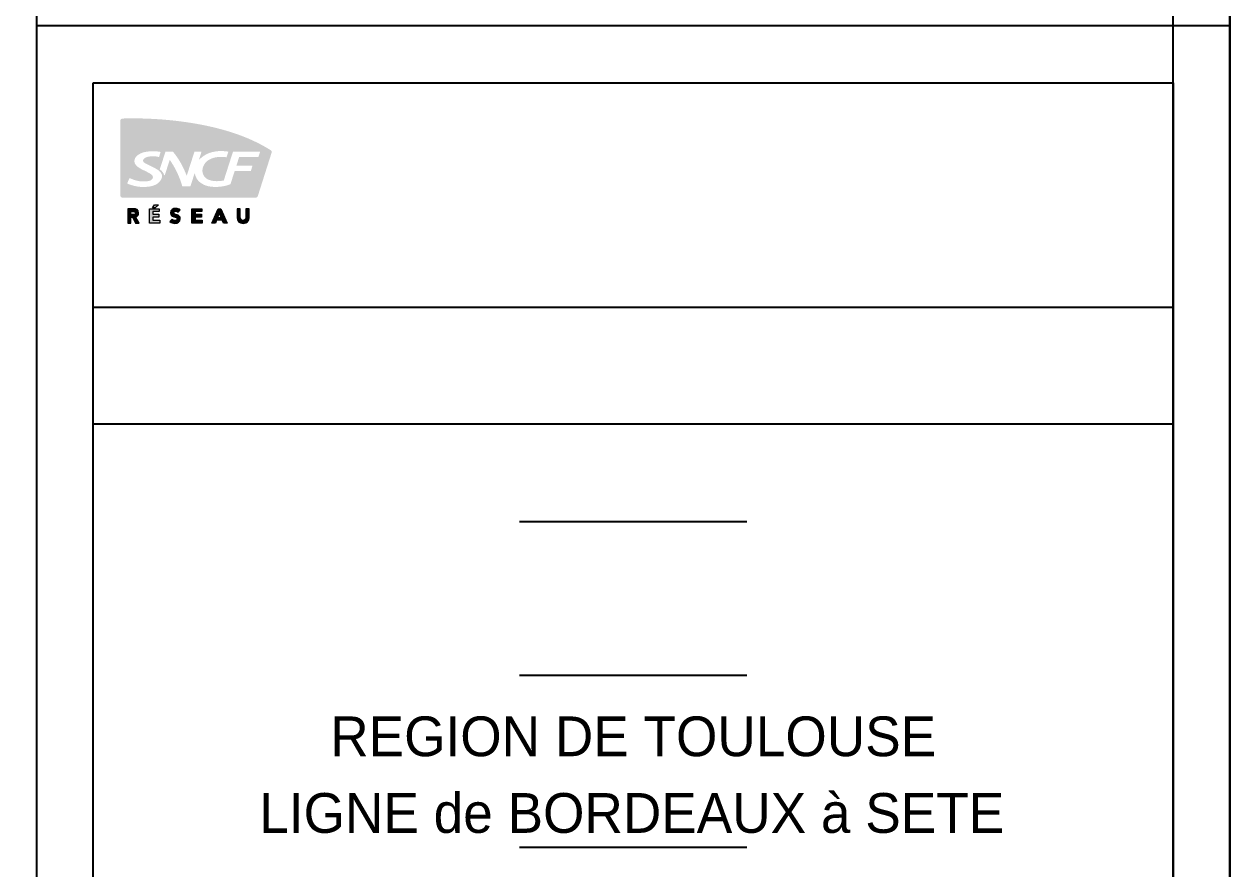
# Model space of a CAD drawing. Header units: metres. Extents: x 0 to 4410, y 0 to 594.
# Drawn here: x 4197.8 to 4410, y 148.7 to 297.3 of the extents above; entities that cross this region are included whole.
import ezdxf

# ---------------------------------------------------------------- set-up
doc = ezdxf.new("R2010")
doc.units = ezdxf.units.M
doc.linetypes.add('CONTINU', pattern=[5000, 5000, 0])
for name, color, linetype in [('0 - Cadre et cartouche', 7, 'Continuous'), ('7', 7, 'CONTINU'), ('Base GIPPSI', 4, 'Continuous'), ('FORMAT', 7, 'Continuous')]:
    doc.layers.add(name, color=color, linetype=linetype)
doc.styles.add('iso', font='es_isocp.shx')

# ---------------------------------------------------------------- blocks, each defined once
blk = doc.blocks.new('sncf2000')
h = blk.add_hatch(color=210)
h.set_gradient(color1=(136, 39, 108), color2=(220, 13, 21), tint=1)
edge = h.paths.add_edge_path()
edge.add_line((26.8567961441404, 6.730009437470743), (26.90591627368298, 6.666166388081189))
edge.add_line((26.90591627368298, 6.666166388081189), (26.91767304212089, 6.622289530938092))
edge.add_line((26.91767304212089, 6.622289530938092), (26.91767304212089, 6.566958538619124))
edge.add_line((26.91767304212089, 6.566958538619124), (26.91141256386794, 6.520458215673131))
edge.add_line((26.91141256386794, 6.520458215673131), (25.73787105992746, 2.832378365302341))
edge.add_arc((25.54142132502307, 2.894888377748312), 0.2061552812808844, 269.9999999999995, 342.3490074649409, ccw=False)
edge.add_line((25.54142132502307, 2.688733096467427), (14.19408905223861, 2.688733096467426))
edge.add_arc((14.19408905223861, 2.894888377748308), 0.2061552812808823, 180, 270, ccw=False)
edge.add_line((13.98793377095773, 2.894888377748308), (13.99789031003623, 9.293177745320857))
edge.add_arc((14.19221621001577, 9.250691233230473), 0.1989162112862148, 93.72011557712028, 167.6671815893968, ccw=False)
edge.add_line((14.1793099979997, 9.449188308281615), (14.36898011403495, 9.457067083352676))
edge.add_line((14.36898011403495, 9.457067083352676), (15.45073749840025, 9.465578914209033))
edge.add_arc((14.77697961732429, -29.01753041068539), 38.48900691098807, 85.95279966130391, 88.99697451486668, ccw=False)
edge.add_arc((14.94822317215774, -23.55445679676168), 33.02816899963403, 82.10845029533039, 85.58024517533028, ccw=False)
edge.add_arc((15.43756510064792, -19.91306578171378), 29.35408103274833, 78.67062732735758, 82.07868473844462, ccw=False)
edge.add_arc((16.02723400951091, -15.90746971251889), 25.31155846674678, 73.8896463277589, 78.19816802559859, ccw=False)
edge.add_arc((17.94537727635361, -8.94134288875924), 18.08696090499716, 68.24788312196051, 73.60390198866003, ccw=False)
edge.add_arc((18.81985967845025, -6.479764369842373), 15.47690422457026, 63.02780700818522, 67.87758594801278, ccw=False)
edge.add_arc((20.64703634035113, -2.914719301090015), 11.47091579871358, 57.224535006000224, 63.085117902855586, ccw=False)
edge = h.paths.add_edge_path(flags=16)
edge.add_line((23.40362503130346, 3.846357888501656), (23.7628513001506, 4.977170121535851))
edge.add_line((23.76285130015061, 4.97717012153585), (25.14451220725824, 4.97717012153585))
edge.add_line((25.14451220725824, 4.97717012153585), (25.28168968018809, 5.419796844758523))
edge.add_line((25.28168968018809, 5.419796844758523), (23.90684240989597, 5.419796844758523))
edge.add_line((23.90684240989597, 5.419796844758523), (24.14405336413006, 6.163829386352971))
edge.add_line((24.14405336413006, 6.163829386352971), (25.78881534280284, 6.163829386352971))
edge.add_line((25.78881534280284, 6.163829386352971), (25.93247276905304, 6.619987100352691))
edge.add_line((25.93247276905304, 6.619987100352692), (23.61754386791387, 6.619987100352692))
edge.add_line((23.61754386791387, 6.619987100352692), (22.83057109241336, 4.160710210240682))
edge.add_arc((22.25582659055832, 6.858318080006313), 2.758155082919392, 264.6643601446806, 282.0274360766913, ccw=False)
edge.add_arc((22.15403793843922, 5.742517191218363), 1.637725359035336, 243.9850914457512, 264.5800234374741, ccw=False)
edge.add_arc((21.84415318091453, 5.0087734667795), 0.8435215350148658, 198.8722809023281, 241.0401883274685, ccw=False)
edge.add_arc((21.94796128074085, 5.003977211180343), 0.9409700272588504, 159.1980016772842, 196.5507485681427, ccw=False)
edge.add_arc((22.14633881061763, 4.932886831458864), 1.151669916142777, 127.801144481867, 159.3967778115847, ccw=False)
edge.add_arc((22.43287779960028, 4.476890694485142), 1.688432929918743, 98.89820350510769, 125.99948849879101, ccw=False)
edge.add_arc((22.61187323853951, 2.654878751243278), 3.517770342413233, 82.5816833490992, 97.18797824631059, ccw=False)
edge.add_line((23.06606176024515, 6.143205136304308), (23.22682837804364, 6.622954568436509))
edge.add_arc((22.58879861536589, 2.529426751739676), 4.142952083253361, 81.14098391703813, 91.3164313149497)
edge.add_arc((22.55188729127061, 3.90346420109945), 2.768434431801791, 91.20603018154368, 102.7365090423539)
edge.add_arc((22.35985207248726, 4.427963877314922), 2.215662493657002, 100.8827164804075, 136.1695505809494)
edge.add_arc((20.74584685396879, 5.978609527285539), 0.02254913127716765, 196.0726097179821, 313.9273902820414, ccw=False)
edge.add_line((20.72417913182078, 5.972366680317067), (20.92951514588185, 6.620561177577692))
edge.add_line((20.92951514588185, 6.620561177577692), (20.32558434770916, 6.620561177577692))
edge.add_line((20.32558434770916, 6.620561177577692), (19.66323359734125, 4.558146844458411))
edge.add_arc((12.93281634913822, 2.101296199947302), 7.164819008484682, 20.05394775929642, 39.07218006774406)
edge.add_line((18.4952417839018, 6.617273913249109), (17.85006241984963, 6.617273913249109))
edge.add_line((17.85006241984963, 6.617273913249109), (17.3630232960075, 5.112880638326539))
edge.add_arc((16.82454971482266, 4.301748149375449), 0.9735962778616284, 17.863608195200186, 56.42164379773112, ccw=False)
edge.add_line((17.75120836270579, 4.600400895168004), (17.78947575213219, 4.600400895168004))
edge.add_line((17.78947575213219, 4.600400895168004), (18.20944200737052, 5.910928955053932))
edge.add_arc((18.21636757787721, 5.909697766054595), 0.007034156182169467, 40.080409244251825, 169.9195907557558, ccw=False)
edge.add_arc((12.06699209723458, 1.621914833535347), 7.503664647444082, 15.796219985916707, 34.891818633664, ccw=False)
edge.add_line((19.28728801352877, 3.664538152321168), (19.98243417954328, 3.664538152321168))
edge.add_line((19.98243417954328, 3.664538152321168), (20.32844416671194, 4.736877162133619))
edge.add_arc((20.3490192038674, 4.724166953790524), 0.02418432447006342, 31.705656807803507, 148.2943431921964, ccw=False)
edge.add_arc((21.4794271090439, 4.8944596205729), 1.120964417877568, 188.0812693354319, 233.7430679060177)
edge.add_arc((21.86378220165336, 5.340249876525938), 1.708375294603927, 232.1903954324409, 257.9702745224853)
edge.add_arc((22.13201138640942, 6.765608493130703), 3.158527544758358, 258.6003492167418, 277.9415961309532)
edge.add_arc((22.32040872725624, 6.401999843360854), 2.77572753756385, 275.1259026669479, 292.9698011717657)
edge = h.paths.add_edge_path(flags=16)
edge.add_arc((15.03678911867323, 4.75076881516158), 0.96086567564513, 241.0765259415812, 251.1596725330979)
edge.add_arc((16.10483307718372, 7.494009414680656), 3.904034700938277, 249.3257260920843, 260.152961222099)
edge.add_arc((15.95094324939202, 6.71910443348612), 3.1142863235717, 260.5043535580593, 274.7749331774467)
edge.add_arc((16.13915659783186, 5.705024319606118), 2.090604535430713, 271.946927044893, 279.477117309704)
edge.add_arc((16.19290284282191, 5.539638414891256), 1.918799601104368, 278.7072592453057, 289.6494852079676)
edge.add_arc((16.53619669613748, 4.769036623869697), 1.079543500489939, 286.2413681240014, 334.1227943380264)
edge.add_arc((17.05776525788874, 4.517940196035549), 0.5006852870481708, 333.9264189662425, 389.5821634609019)
edge.add_arc((16.68115081282598, 4.262616857604272), 0.954936577783703, 31.74973915544059, 59.9794828111578)
edge.add_arc((14.11121432309545, 0.2051909408056622), 5.757119072512068, 58.03645940477058, 65.84205081304474)
edge.add_arc((17.53365410247252, 7.949097793937977), 2.709626760518412, 241.5243156406955, 246.8256917131559, ccw=False)
edge.add_arc((16.68402979550211, 6.542139172844768), 1.070496420843462, 229.762535811765, 245.5964543558139, ccw=False)
edge.add_arc((16.12941762917517, 5.86211696397198), 0.1937821483470656, 136.5980149237419, 225.059431939101, ccw=False)
edge.add_arc((16.46929744071306, 5.524379355197588), 0.6728902268155803, 98.23474387513471, 135.5891351859021, ccw=False)
edge.add_arc((16.78069173804351, 4.153619343956503), 2.077131528322232, 75.50004445767019, 101.32154360882612, ccw=False)
edge.add_line((17.30076237814886, 6.164589735397079), (17.43601542782155, 6.59744690931573))
edge.add_arc((16.78101497818469, 3.242912166287722), 3.41788369187813, 78.95153928703282, 101.455556752374)
edge.add_arc((16.33381487704182, 5.21037442930028), 1.401604129508652, 99.51188458670713, 132.661370557524)
edge.add_arc((15.82882268148635, 5.793472296308177), 0.6310439430913997, 134.8216743465274, 173.4374686650711)
edge.add_arc((15.63505573630279, 5.803813087660789), 0.4375258928790739, 171.8825777020393, 207.3346717871942)
edge.add_arc((15.99367764201219, 5.99808802393431), 0.8453494558491411, 207.8706321149522, 235.2223567835747)
edge.add_arc((17.21429974272353, 7.74520343336553), 2.976621423248918, 235.1060562429348, 244.8939437570651)
edge.add_arc((13.70451829158537, 0.02067870243490066), 5.508198892848232, 59.72386920387419, 65.92677522075752, ccw=False)
edge.add_arc((16.07620959773585, 4.005276168042394), 0.8722331726766155, 45.864811931819986, 62.30630088589669, ccw=False)
edge.add_arc((16.46042506424199, 4.391477766874706), 0.3275778601177965, 12.942573974877178, 47.05742602512208, ccw=False)
edge.add_arc((16.51946026346616, 4.450609211174064), 0.2606097615348391, -46.4347133005669, 3.131734200321091, ccw=False)
edge.add_arc((16.32661727253663, 4.633949484272076), 0.526529834185191, 287.0978431117104, 315.02114622447357, ccw=False)
edge.add_arc((15.97860878775343, 6.302719832116361), 2.229468886989704, 261.76887126254945, 283.0340044810272, ccw=False)
edge.add_arc((16.09239606605702, 7.00521911674557), 2.94104663326332, 246.9776164021853, 261.5343018735739, ccw=False)
edge.add_arc((13.28034470261806, 0.7536437929622157), 3.914989024873387, 64.8822334191559, 67.35396505552319)
edge.add_line((14.78776018406928, 4.366791676893936), (14.57207506306913, 3.909755323499909))
at = {"true_color": 0x6e1e78}
h = blk.add_hatch(color=207, dxfattribs=at)
h.paths.add_polyline_path([(16.49263660377089, 1.748085764805979), (16.49263660377089, 0.5250963193314466), (17.35465122078057, 0.5250963193314466), (17.35465122078057, 0.7738021006207461), (16.76208916891186, 0.7738021006207461), (16.76208916891186, 1.022570080816023), (17.29242532621649, 1.022570080816023), (17.29242532621649, 1.27126895111569), (16.76208916891186, 1.27126895111569), (16.76208916891186, 1.499386894506314), (17.32353794656824, 1.499386894506314), (17.32353794656824, 1.748085764805979)])
h.paths.add_polyline_path([(17.25614888907282, 2.084927395951631), (16.90378518427726, 2.084927395951631), (16.72928961328947, 1.836159415756351), (16.95730388607652, 1.836159415756351)])
h = blk.add_hatch(color=207, dxfattribs=at)
edge = h.paths.add_edge_path()
edge.add_spline(control_points=[(15.03586946418937, 0.9997647512857304), (15.03842094163952, 0.9948873789510797), (15.04158177190245, 0.9888451754120797), (15.04526832251569, 0.9817980114364384)], knot_values=[5.843763125, 5.843763125, 5.843763125, 5.843763125, 5.89844953125, 5.89844953125, 5.89844953125, 5.89844953125], degree=3, periodic=0)
edge.add_spline(control_points=[(15.04526832251569, 0.9817980114364384), (15.05264142374218, 0.9677036834851557), (15.06211740636992, 0.9495895137873067), (15.07302721069912, 0.9287344684845533)], knot_values=[5.7343903125, 5.7343903125, 5.7343903125, 5.7343903125, 5.843763125000001, 5.843763125000001, 5.843763125000001, 5.843763125000001], degree=3, periodic=0)
edge.add_spline(control_points=[(15.07302721069912, 0.9287344684845533), (15.0839370150314, 0.9078794231759297), (15.09628064106595, 0.8842835022608591), (15.10938902910243, 0.8592256718820828)], knot_values=[5.625017499969214, 5.625017499969214, 5.625017499969214, 5.625017499969214, 5.7343903125, 5.7343903125, 5.7343903125, 5.7343903125], degree=3, periodic=0)
edge.add_spline(control_points=[(15.10938902910243, 0.8592256718820828), (15.13560580516432, 0.8091100111456894), (15.16488162923134, 0.7531467125594116), (15.19186402370749, 0.7015675052522239)], knot_values=[5.406271875000001, 5.406271875000001, 5.406271875000001, 5.406271875000001, 5.625017499969216, 5.625017499969216, 5.625017499969216, 5.625017499969216], degree=3, periodic=0)
edge.add_spline(control_points=[(15.19186402370749, 0.7015675052522239), (15.21884641818744, 0.6499882979377776), (15.24353538307588, 0.6027931819036554), (15.26057844077454, 0.5702138862831515)], knot_values=[5.187526249999999, 5.187526249999999, 5.187526249999999, 5.187526249999999, 5.406271874999999, 5.406271874999999, 5.406271874999999, 5.406271874999999], degree=3, periodic=0)
edge.add_spline(control_points=[(15.26057844077454, 0.5702138862831515), (15.26483920519921, 0.5620690623780255), (15.26862210042451, 0.5548377272487506), (15.27184349398798, 0.5486797516630346)], knot_values=[5.132839843749999, 5.132839843749999, 5.132839843749999, 5.132839843749999, 5.187526249999999, 5.187526249999999, 5.187526249999999, 5.187526249999999], degree=3, periodic=0)
edge.add_spline(control_points=[(15.27184349398798, 0.5486797516630346), (15.27506488756976, 0.5425217760423294), (15.27772477948331, 0.5374371599773806), (15.27973953726476, 0.533585774238621)], knot_values=[5.078153437189275, 5.078153437189275, 5.078153437189275, 5.078153437189275, 5.13283984375, 5.13283984375, 5.13283984375, 5.13283984375], degree=3, periodic=0)
edge.add_spline(control_points=[(15.28418079043968, 0.5250963193314471), (15.28418065478533, 0.5250963193314471), (15.28418058692705, 0.5250963193314471), (15.28418058692705, 0.5250963193314471), (15.28418058692705, 0.5250963193314471), (15.28418018699379, 0.5250970838388577), (15.28417938812764, 0.5250986109413962)], knot_values=[4.999541655953532, 4.999541655953532, 4.999541655953532, 4.999541655953532, 5, 5, 5, 5.001250663265517, 5.001250663265517, 5.001250663265517, 5.001250663265517], degree=3, periodic=0)
edge.add_spline(control_points=[(15.2851054022418, 0.5250963193314471), (15.2872424226897, 0.5250963193314471), (15.29300219043868, 0.5250963193314472), (15.30153946992011, 0.5250963193314473)], knot_values=[4.859407812500001, 4.859407812500001, 4.859407812500001, 4.859407812500001, 4.968780623863063, 4.968780623863063, 4.968780623863063, 4.968780623863063], degree=3, periodic=0)
edge.add_spline(control_points=[(15.30153946992011, 0.5250963193314473), (15.31007674949028, 0.5250963193314473), (15.32139154085065, 0.5250963193314473), (15.33463860840621, 0.5250963193314473)], knot_values=[4.750035, 4.750035, 4.750035, 4.750035, 4.859407812500001, 4.859407812500001, 4.859407812500001, 4.859407812500001], degree=3, periodic=0)
edge.add_spline(control_points=[(15.33463860840621, 0.5250963193314473), (15.36113274351733, 0.5250963193314473), (15.39535598340924, 0.5250963193314473), (15.43054644332193, 0.5250963193314473)], knot_values=[4.531289375, 4.531289375, 4.531289375, 4.531289375, 4.750035, 4.750035, 4.750035, 4.750035], degree=3, periodic=0)
edge.add_spline(control_points=[(15.43054644332193, 0.5250963193314473), (15.46573690323463, 0.5250963193314473), (15.50189458316813, 0.5250963193314473), (15.53225759836244, 0.5250963193314474)], knot_values=[4.31254375, 4.31254375, 4.31254375, 4.31254375, 4.531289374999999, 4.531289374999999, 4.531289374999999, 4.531289374999999], degree=3, periodic=0)
edge.add_spline(control_points=[(15.53225759836244, 0.5250963193314474), (15.5474391059596, 0.5250963193314474), (15.56117194737196, 0.5250963193314474), (15.57261088700452, 0.5250963193314474)], knot_values=[4.2031709375, 4.2031709375, 4.2031709375, 4.2031709375, 4.312543750000001, 4.312543750000001, 4.312543750000001, 4.312543750000001], degree=3, periodic=0)
edge.add_spline(control_points=[(15.57261088700452, 0.5250963193314474), (15.58404982663709, 0.5250963193314474), (15.59319486448986, 0.5250963193314474), (15.59920076496784, 0.5250963193314474)], knot_values=[4.093798125, 4.093798125, 4.093798125, 4.093798125, 4.2031709375, 4.2031709375, 4.2031709375, 4.2031709375], degree=3, periodic=0)
edge.add_spline(control_points=[(15.60719328461645, 0.5250963777761389), (15.60719330807299, 0.5250963388155339), (15.60719331980353, 0.5250963193314471), (15.60719331980353, 0.5250963193314471), (15.60719331980353, 0.5250963193314471), (15.60719257859822, 0.5250963193314471), (15.60719109843318, 0.5250963193314471)], knot_values=[3.999805776364604, 3.999805776364604, 3.999805776364604, 3.999805776364604, 4, 4, 4, 4.001514814453126, 4.001514814453126, 4.001514814453126, 4.001514814453126], degree=3, periodic=0)
edge.add_spline(control_points=[(15.60280366188546, 0.5323874090307787), (15.60058189021291, 0.5360777049167569), (15.59756082266362, 0.5410956071999743), (15.59384217360039, 0.5472721713847764)], knot_values=[3.875052500000001, 3.875052500000001, 3.875052500000001, 3.875052500000001, 3.92973890625, 3.92973890625, 3.92973890625, 3.92973890625], degree=3, periodic=0)
edge.add_spline(control_points=[(15.59384217360039, 0.5472721713847764), (15.56409298109456, 0.5966846848631933), (15.48969857169716, 0.7202515600430319), (15.42273669917443, 0.8314732151491884)], knot_values=[3.43756125, 3.43756125, 3.43756125, 3.43756125, 3.875052500000001, 3.875052500000001, 3.875052500000001, 3.875052500000001], degree=3, periodic=0)
edge.add_spline(control_points=[(15.42273669917443, 0.8314732151491884), (15.35576411253781, 0.9427126660760781), (15.29622644142552, 1.041602946063801), (15.29622644142552, 1.041602946063801), (15.46900117605638, 1.072578001270843), (15.56055796343197, 1.20560072831832), (15.56055796343197, 1.376689185861225)], knot_values=[2, 2, 2, 2, 2.43756125, 2.43756125, 2.43756125, 3.43756125, 3.43756125, 3.43756125, 3.43756125], degree=3, periodic=0)
edge.add_spline(control_points=[(15.56055796343197, 1.376689185861225), (15.56055796343197, 1.661767505203832), (15.34981425311869, 1.748085764805979), (15.0993254428508, 1.748085764805979)], knot_values=[1, 1, 1, 1, 2, 2, 2, 2], degree=3, periodic=0)
edge.add_spline(control_points=[(15.0993254428508, 1.748085764805979), (15.0993254428508, 1.748085764805979), (14.62598486886671, 1.748085764805979), (14.62598486886671, 1.748085764805979), (14.62598486886671, 1.748085764805979), (14.62598486886671, 1.513932392079406), (14.62598486886671, 1.250538531550171)], knot_values=[9.562438750000002, 9.562438750000002, 9.562438750000002, 9.562438750000002, 10.56243875, 10.56243875, 10.56243875, 11, 11, 11, 11], degree=3, periodic=0)
edge.add_spline(control_points=[(14.62598486886671, 1.250538531550171), (14.62598486886671, 0.9871868081394213), (14.62598486886671, 0.6946039518239678), (14.62598486886671, 0.5776045188432425)], knot_values=[9.124947500000001, 9.124947500000001, 9.124947500000001, 9.124947500000001, 9.562438750000002, 9.562438750000002, 9.562438750000002, 9.562438750000002], degree=3, periodic=0)
edge.add_spline(control_points=[(14.62598486886671, 0.5776045188432425), (14.62598486886671, 0.562979589720652), (14.62598486886671, 0.5510981515876666), (14.62598486886671, 0.5423602328744414)], knot_values=[9.070261093750002, 9.070261093750002, 9.070261093750002, 9.070261093750002, 9.124947500000001, 9.124947500000001, 9.124947500000001, 9.124947500000001], degree=3, periodic=0)
edge.add_spline(control_points=[(14.62598486886671, 0.5251003508525677), (14.62598486886671, 0.5250976641119215), (14.62598486886671, 0.5250963193314471), (14.62598486886671, 0.5250963193314471), (14.62598486886671, 0.5250963193314471), (14.62598548726572, 0.5250963193314471), (14.6259867221902, 0.5250963193314471)], knot_values=[8.998485164805386, 8.998485164805386, 8.998485164805386, 8.998485164805386, 8.99953377564523, 8.99953377564523, 8.99953377564523, 9.001048610839844, 9.001048610839844, 9.001048610839844, 9.001048610839844], degree=3, periodic=0)
edge.add_spline(control_points=[(14.63265299799112, 0.5250963193314471), (14.63766367608216, 0.5250963193314471), (14.64529331309952, 0.5250963193314471), (14.65483673528585, 0.5250963193314471)], knot_values=[8.796829062499999, 8.796829062499999, 8.796829062499999, 8.796829062499999, 8.90620187439548, 8.90620187439548, 8.90620187439548, 8.90620187439548], degree=3, periodic=0)
edge.add_spline(control_points=[(14.65483673528585, 0.5250963193314471), (14.66438015753508, 0.5250963193314471), (14.67583736497851, 0.5250963193314471), (14.68850318384484, 0.5250963193314471)], knot_values=[8.687456249883633, 8.687456249883633, 8.687456249883633, 8.687456249883633, 8.7968290625, 8.7968290625, 8.7968290625, 8.7968290625], degree=3, periodic=0)
edge.add_spline(control_points=[(14.68850318384484, 0.5250963193314471), (14.71383482153709, 0.5250963193314471), (14.74400090490551, 0.5250963193314471), (14.77336004380676, 0.5250963193314471)], knot_values=[8.468710624999998, 8.468710624999998, 8.468710624999998, 8.468710624999998, 8.687456249883631, 8.687456249883631, 8.687456249883631, 8.687456249883631], degree=3, periodic=0)
edge.add_spline(control_points=[(14.77336004380676, 0.5250963193314471), (14.80271918275691, 0.5250963193314471), (14.83127137723721, 0.5250963193314471), (14.85337523707612, 0.5250963193314471)], knot_values=[8.249964999752102, 8.249964999752102, 8.249964999752102, 8.249964999752102, 8.468710624999998, 8.468710624999998, 8.468710624999998, 8.468710624999998], degree=3, periodic=0)
edge.add_spline(control_points=[(14.85337523707612, 0.5250963193314471), (14.864427166958, 0.5250963193314471), (14.87386701319049, 0.5250963193314471), (14.88098960200936, 0.5250963193314471)], knot_values=[8.1405921875, 8.1405921875, 8.1405921875, 8.1405921875, 8.249964999752104, 8.249964999752104, 8.249964999752104, 8.249964999752104], degree=3, periodic=0)
edge.add_spline(control_points=[(14.88098960200936, 0.5250963193314471), (14.88811219084436, 0.5250963193314471), (14.89291752225523, 0.5250963193314471), (14.89470042247292, 0.5250963193314471)], knot_values=[8.031219374999997, 8.031219374999997, 8.031219374999997, 8.031219374999997, 8.140592187499998, 8.140592187499998, 8.140592187499998, 8.140592187499998], degree=3, periodic=0)
edge.add_spline(control_points=[(14.89546819721924, 0.5250963193314471), (14.89547072321401, 0.5250963193314471), (14.89547198895454, 0.5250963193314471), (14.89547198895454, 0.5250963193314471), (14.89547198895454, 0.5250963193314471), (14.89547198895454, 0.525096650741789), (14.89547198895454, 0.5250973130166793)], knot_values=[7.999176558837892, 7.999176558837892, 7.999176558837892, 7.999176558837892, 8.00134378051758, 8.00134378051758, 8.00134378051758, 8.00216722167969, 8.00216722167969, 8.00216722167969, 8.00216722167969], degree=3, periodic=0)
edge.add_spline(control_points=[(14.89547198895454, 0.5335857743042711), (14.89547198895454, 0.5374371600351616), (14.89547198895454, 0.5425217760773187), (14.89547198895454, 0.5486797516630345)], knot_values=[7.86716015625, 7.86716015625, 7.86716015625, 7.86716015625, 7.921846562499999, 7.921846562499999, 7.921846562499999, 7.921846562499999], degree=3, periodic=0)
edge.add_spline(control_points=[(14.89547198895454, 0.5486797516630345), (14.89547198895454, 0.5548377272641964), (14.89547198895454, 0.5620690624143018), (14.89547198895455, 0.5702138863444398)], knot_values=[7.81247374986283, 7.81247374986283, 7.81247374986283, 7.81247374986283, 7.867160156249999, 7.867160156249999, 7.867160156249999, 7.867160156249999], degree=3, periodic=0)
edge.add_spline(control_points=[(14.89547198895455, 0.5702138863444398), (14.89547198895455, 0.6027931819628445), (14.89547198895455, 0.6499882979701213), (14.89547198895455, 0.7015675052522239)], knot_values=[7.593728124999999, 7.593728124999999, 7.593728124999999, 7.593728124999999, 7.81247374986283, 7.81247374986283, 7.81247374986283, 7.81247374986283], degree=3, periodic=0)
edge.add_spline(control_points=[(14.89547198895455, 0.7015675052522239), (14.89547198895455, 0.7531467125666703), (14.89547198895455, 0.809110011161441), (14.89547198895455, 0.8592256719032415)], knot_values=[7.3749825, 7.3749825, 7.3749825, 7.3749825, 7.593728125, 7.593728125, 7.593728125, 7.593728125], degree=3, periodic=0)
edge.add_spline(control_points=[(14.89547198895455, 0.8592256719032415), (14.89547198895455, 0.8842835022741417), (14.89547198895455, 0.9078794231817993), (14.89547198895455, 0.9287344684845527)], knot_values=[7.2656096875, 7.2656096875, 7.2656096875, 7.2656096875, 7.3749825, 7.3749825, 7.3749825, 7.3749825], degree=3, periodic=0)
edge.add_spline(control_points=[(14.89547198895455, 0.9287344684845527), (14.89547198895455, 0.949589513826034), (14.89547198895455, 0.9677036835524313), (14.89547198895455, 0.9817980115149578)], knot_values=[7.156236874796893, 7.156236874796893, 7.156236874796893, 7.156236874796893, 7.265609687499999, 7.265609687499999, 7.265609687499999, 7.265609687499999], degree=3, periodic=0)
edge.add_spline(control_points=[(14.89547198895455, 0.9817980115149578), (14.89547198895455, 0.9888451754569612), (14.89547198895455, 0.9948873789691942), (14.89547198895455, 0.9997647512857304)], knot_values=[7.101550468749999, 7.101550468749999, 7.101550468749999, 7.101550468749999, 7.156236874796893, 7.156236874796893, 7.156236874796893, 7.156236874796893], degree=3, periodic=0)
edge.add_spline(control_points=[(14.89547198895455, 1.012282503677104), (14.89547198895455, 1.012711377770807), (14.89547198895455, 1.013054959998024), (14.89547198895455, 1.013310752377461)], knot_values=[7.019520858374207, 7.019520858374207, 7.019520858374207, 7.019520858374207, 7.0331924609375, 7.0331924609375, 7.0331924609375, 7.0331924609375], degree=3, periodic=0)
edge.add_spline(control_points=[(14.89547198895455, 1.013310752377461), (14.89547198895455, 1.013438648539092), (14.89547198895455, 1.013544597248419), (14.89547198895455, 1.013628286257984)], knot_values=[7.012685058593751, 7.012685058593751, 7.012685058593751, 7.012685058593751, 7.019520858374207, 7.019520858374207, 7.019520858374207, 7.019520858374207], degree=3, periodic=0)
edge.add_spline(control_points=[(14.89547198895455, 1.013628286257984), (14.89547198895455, 1.013711975279801), (14.89547198895455, 1.013773404595339), (14.89547198895455, 1.013812261957004)], knot_values=[7.0058492578125, 7.0058492578125, 7.0058492578125, 7.0058492578125, 7.01268505859375, 7.01268505859375, 7.01268505859375, 7.01268505859375], degree=3, periodic=0)
edge.add_spline(control_points=[(14.89547198895455, 1.013812261957004), (14.89547198895455, 1.013821976297421), (14.89547198895455, 1.01383027989072), (14.89547198895455, 1.013837167858034)], knot_values=[7.004140307617188, 7.004140307617188, 7.004140307617188, 7.004140307617188, 7.005849257812501, 7.005849257812501, 7.005849257812501, 7.005849257812501], degree=3, periodic=0)
edge.add_spline(control_points=[(14.89547198895455, 1.013837167858034), (14.89547198895455, 1.013844055861501), (14.89547198895455, 1.013849528224121), (14.89547198895455, 1.01385358006695)], knot_values=[7.002431348452, 7.002431348452, 7.002431348452, 7.002431348452, 7.004140307617187, 7.004140307617187, 7.004140307617187, 7.004140307617187], degree=3, periodic=0)
edge.add_spline(control_points=[(14.89547198895455, 1.01385358006695), (14.89547198895455, 1.013855605956464), (14.89547198895455, 1.013857276727214), (14.89547198895454, 1.01385859176936)], knot_values=[7.001576882324218, 7.001576882324218, 7.001576882324218, 7.001576882324218, 7.002431348451999, 7.002431348451999, 7.002431348451999, 7.002431348451999], degree=3, periodic=0)
edge.add_spline(control_points=[(14.89547198895454, 1.01385859176936), (14.89547198895454, 1.013861018625907), (14.89547198895454, 1.013862233970636), (14.89547198895454, 1.013862233970636), (14.89547198895454, 1.013862233970636), (14.8954721184408, 1.013862233970636), (14.89547237715781, 1.013862233970636)], knot_values=[6.999013382251189, 6.999013382251189, 6.999013382251189, 6.999013382251189, 7.000590264575408, 7.000590264575408, 7.000590264575408, 7.00157688232422, 7.00157688232422, 7.00157688232422, 7.00157688232422], degree=3, periodic=0)
edge.add_spline(control_points=[(14.89696630577667, 1.013862233970636), (14.90037668952206, 1.013862233970636), (14.90935641605045, 1.013862233970636), (14.92112081397759, 1.013862233970636)], knot_values=[6.718745625, 6.718745625, 6.718745625, 6.718745625, 6.937491248862008, 6.937491248862008, 6.937491248862008, 6.937491248862008], degree=3, periodic=0)
edge.add_spline(control_points=[(14.92112081397759, 1.013862233970636), (14.93288521196593, 1.013862233970636), (14.94743428138198, 1.013862233970636), (14.96198335079804, 1.013862233970636)], knot_values=[6.5, 6.5, 6.5, 6.5, 6.718745625, 6.718745625, 6.718745625, 6.718745625], degree=3, periodic=0)
edge.add_spline(control_points=[(14.96198335079804, 1.013862233970636), (14.9765324202141, 1.013862233970636), (14.99108148963015, 1.013862233970636), (15.00284588761849, 1.013862233970636)], knot_values=[6.281254375, 6.281254375, 6.281254375, 6.281254375, 6.5, 6.5, 6.5, 6.5], degree=3, periodic=0)
edge.add_spline(control_points=[(15.00284588761849, 1.013862233970636), (15.01461028560683, 1.013862233970636), (15.02359001216745, 1.013862233970636), (15.02700039587264, 1.013862233970636)], knot_values=[6.062508749999999, 6.062508749999999, 6.062508749999999, 6.062508749999999, 6.281254374999999, 6.281254374999999, 6.281254374999999, 6.281254374999999], degree=3, periodic=0)
edge.add_spline(control_points=[(15.02700039587264, 1.013862233970636), (15.02742669383578, 1.013862233970636), (15.02776597081682, 1.013862233970636), (15.02801278800435, 1.013862233970636)], knot_values=[6.035165546874999, 6.035165546874999, 6.035165546874999, 6.035165546874999, 6.062508749999999, 6.062508749999999, 6.062508749999999, 6.062508749999999], degree=3, periodic=0)
edge.add_spline(control_points=[(15.02801278800435, 1.013862233970636), (15.02825960519188, 1.013862233970636), (15.02841396258592, 1.013862233970636), (15.02847042137507, 1.013862233970636)], knot_values=[6.00782234375, 6.00782234375, 6.00782234375, 6.00782234375, 6.035165546875, 6.035165546875, 6.035165546875, 6.035165546875], degree=3, periodic=0)
edge.add_spline(control_points=[(15.02847042137507, 1.013862233970636), (15.02847747872372, 1.013862233970636), (15.02848300640666, 1.013862233970636), (15.02848699380122, 1.013862233970636)], knot_values=[6.004404443359375, 6.004404443359375, 6.004404443359375, 6.004404443359375, 6.00782234375, 6.00782234375, 6.00782234375, 6.00782234375], degree=3, periodic=0)
edge.add_spline(control_points=[(15.02848699380122, 1.013862233970636), (15.02849213211759, 1.013862233970636), (15.02849471264154, 1.013862233970636), (15.02849471264154, 1.013862233970636), (15.02849471264154, 1.013862233970636), (15.02849484609157, 1.01386197886923), (15.02849511279881, 1.013861469035013)], knot_values=[5.999277553036652, 5.999277553036652, 5.999277553036652, 5.999277553036652, 6.003681996396027, 6.003681996396027, 6.003681996396027, 6.004404443359375, 6.004404443359375, 6.004404443359375, 6.004404443359375], degree=3, periodic=0)
edge.add_spline(control_points=[(15.03012672278278, 1.010742503826709), (15.03137586214645, 1.008354664665463), (15.03331798676852, 1.004642123564402), (15.03586946418937, 0.9997647512857304)], knot_values=[5.898449531250001, 5.898449531250001, 5.898449531250001, 5.898449531250001, 5.953135936872349, 5.953135936872349, 5.953135936872349, 5.953135936872349], degree=3, periodic=0)
edge = h.paths.add_edge_path(flags=16)
edge.add_spline(control_points=[(15.28070435926628, 1.37844457720945), (15.28070435926628, 1.245421850161972), (15.15284414465006, 1.241911067465648), (15.05441092283617, 1.241911067465648)], knot_values=[1, 1, 1, 1, 2, 2, 2, 2], degree=3, periodic=0)
edge.add_spline(control_points=[(15.05441092283617, 1.241911067465648), (15.05441092283617, 1.241911067465648), (14.89547516771733, 1.241911067465648), (14.89547198900223, 1.241911067465648)], knot_values=[1.000000000006551e-05, 1.000000000006551e-05, 1.000000000006551e-05, 1.000000000006551e-05, 1, 1, 1, 1], degree=3, periodic=0)
edge.add_spline(control_points=[(14.89547198895454, 1.241911067465648), (14.89547198895454, 1.241911067465648), (14.89547198895454, 1.311428036548451), (14.89547198895454, 1.380943615291872)], knot_values=[4.49999, 4.49999, 4.49999, 4.49999, 5, 5, 5, 5], degree=3, periodic=0)
edge.add_spline(control_points=[(14.89547198895454, 1.380943615291872), (14.89547198895454, 1.450456413467755), (14.89547198895454, 1.519967821415479), (14.89547198895454, 1.519967821415479), (14.89547198895454, 1.519967821415479), (14.89547266103753, 1.519967821415479), (14.89547400257816, 1.519967821415479)], knot_values=[3.998046871293214, 3.998046871293214, 3.998046871293214, 3.998046871293214, 4.498036871293214, 4.498036871293214, 4.498036871293214, 4.49999, 4.49999, 4.49999, 4.49999], degree=3, periodic=0)
edge.add_spline(control_points=[(14.90304201395987, 1.519967821415479), (14.90545066074104, 1.519967821415479), (14.90837544807518, 1.519967821415479), (14.91173035483154, 1.519967821415479)], knot_values=[3.81250375, 3.81250375, 3.81250375, 3.81250375, 3.875002499299586, 3.875002499299586, 3.875002499299586, 3.875002499299586], degree=3, periodic=0)
edge.add_spline(control_points=[(14.92299941244944, 1.519967821415479), (14.93125766148109, 1.519967821415479), (14.94089230369534, 1.519967821415479), (14.95121517002924, 1.519967821415479)], knot_values=[3.6250075, 3.6250075, 3.6250075, 3.6250075, 3.750004999626355, 3.750004999626355, 3.750004999626355, 3.750004999626355], degree=3, periodic=0)
edge.add_spline(control_points=[(14.95121517002924, 1.519967821415479), (14.96153803639659, 1.519967821415479), (14.97254912688805, 1.519967821415479), (14.98356027243397, 1.519967821415479)], knot_values=[3.500009999968512, 3.500009999968512, 3.500009999968512, 3.500009999968512, 3.6250075, 3.6250075, 3.6250075, 3.6250075], degree=3, periodic=0)
edge.add_spline(control_points=[(14.98356027243397, 1.519967821415479), (15.00558256351748, 1.519967821415479), (15.0276050748188, 1.519967821415479), (15.04412245378695, 1.519967821415479)], knot_values=[3.250015, 3.250015, 3.250015, 3.250015, 3.500009999968512, 3.500009999968512, 3.500009999968512, 3.500009999968512], degree=3, periodic=0)
edge.add_spline(control_points=[(15.04412245378695, 1.519967821415479), (15.06064115417393, 1.519967821415479), (15.07165384135233, 1.519967821415479), (15.07165384135233, 1.519967821415479), (15.17015617306008, 1.519967821415479), (15.28070435926628, 1.501004066063314), (15.28070435926628, 1.37844457720945)], knot_values=[2, 2, 2, 2, 2.250015, 2.250015, 2.250015, 3.250015, 3.250015, 3.250015, 3.250015], degree=3, periodic=0)
h = blk.add_hatch(color=207, dxfattribs=at)
edge = h.paths.add_edge_path()
edge.add_spline(control_points=[(18.55486920861097, 1.404291678163167), (18.55486920861097, 1.495876111809864), (18.66028944069333, 1.530361949713354), (18.73628267997337, 1.530361949713354)], knot_values=[1, 1, 1, 1, 2, 2, 2, 2], degree=3, periodic=0)
edge.add_spline(control_points=[(18.73628267997337, 1.530361949713354), (18.80188179121802, 1.530361949713354), (18.88830371348038, 1.504383539958052), (18.93146284219117, 1.44917164436466)], knot_values=[0, 0, 0, 0, 1, 1, 1, 1], degree=3, periodic=0)
edge.add_spline(control_points=[(18.93146284224662, 1.44917164442528), (18.9314665392386, 1.449175685712513), (19.11631428921999, 1.65123802675639), (19.11631798621196, 1.651242068043624)], knot_values=[11.00001, 11.00001, 11.00001, 11.00001, 11.99999, 11.99999, 11.99999, 11.99999], degree=3, periodic=0)
edge.add_spline(control_points=[(19.11631798626742, 1.651242068104244), (19.0126531454889, 1.742819590761429), (18.87963042180197, 1.779199039804246), (18.74147974399113, 1.779199039804246)], knot_values=[10, 10, 10, 10, 11, 11, 11, 11], degree=3, periodic=0)
edge.add_spline(control_points=[(18.74147974399113, 1.779199039804246), (18.50135050681171, 1.779199039804246), (18.27505015939221, 1.642665530060444), (18.27505015939221, 1.381955359905775)], knot_values=[9, 9, 9, 9, 10, 10, 10, 10], degree=3, periodic=0)
edge.add_spline(control_points=[(18.27505015939221, 1.381955359905775), (18.27505015939221, 0.974110222022593), (18.84858625748344, 1.095052539319458), (18.84858625748344, 0.8704453786252835)], knot_values=[8, 8, 8, 8, 9, 9, 9, 9], degree=3, periodic=0)
edge.add_spline(control_points=[(18.84858625748344, 0.8704453786252835), (18.84858625748344, 0.7841271190230081), (18.75008392577569, 0.742688825622356), (18.66197572210334, 0.742688825622356)], knot_values=[7, 7, 7, 7, 8, 8, 8, 8], degree=3, periodic=0)
edge.add_spline(control_points=[(18.66197572210334, 0.742688825622356), (18.57221579196797, 0.742688825622356), (18.4823521969917, 0.7858825103712361), (18.42707810388866, 0.8583649688746684)], knot_values=[6, 6, 6, 6, 7, 7, 7, 7], degree=3, periodic=0)
edge.add_spline(control_points=[(18.42707810388866, 0.8583649688746684), (18.42707810388866, 0.8583649688746684), (18.23533653828411, 0.6477291308608735), (18.23533270345279, 0.6477249181441133)], knot_values=[5.00001, 5.00001, 5.00001, 5.00001, 6, 6, 6, 6], degree=3, periodic=0)
edge.add_spline(control_points=[(18.23533270339527, 0.6477249180809217), (18.35107795361917, 0.540687511778382), (18.4892362277456, 0.4939830443330542), (18.64648819489102, 0.4939830443330542)], knot_values=[4, 4, 4, 4, 5, 5, 5, 5], degree=3, periodic=0)
edge.add_spline(control_points=[(18.64648819489102, 0.4939830443330542), (18.89866328656885, 0.4939830443330542), (19.11807337757127, 0.6235018996737169), (19.11807337757127, 0.8964306993700981)], knot_values=[3, 3, 3, 3, 4, 4, 4, 4], degree=3, periodic=0)
edge.add_spline(control_points=[(19.11807337757127, 0.8964306993700981), (19.11807337757127, 1.32485676416257), (18.55486920861097, 1.181370798921605), (18.55486920861097, 1.404291678163167)], knot_values=[2, 2, 2, 2, 3, 3, 3, 3], degree=3, periodic=0)
blk.add_hatch(color=207, dxfattribs=at).paths.add_polyline_path([(20.11436169612283, 0.5250963193314466), (20.97638322412189, 0.5250963193314466), (20.97638322412189, 0.7738021006207461), (20.38384881621066, 0.7738021006207461), (20.38384881621066, 1.022570080816023), (20.91415667569724, 1.022570080816023), (20.91415667569724, 1.27126895111569), (20.38384881621066, 1.27126895111569), (20.38384881621066, 1.499386894506314), (20.94526994990957, 1.499386894506314), (20.94526994990957, 1.748085764805979), (20.11436169612283, 1.748085764805979)])
h = blk.add_hatch(color=207, dxfattribs=at)
h.paths.add_polyline_path([(22.57404525961768, 1.748085764805979), (22.35112438600756, 1.748085764805979), (21.82261338376114, 0.5250963193314466), (22.11977210534744, 0.5250963193314466), (22.22168155482211, 0.7841271190230081), (22.69661165636481, 0.7841271190230081), (22.80202497745779, 0.5250963193314466), (23.10607475914288, 0.5250963193314465)])
h.paths.add_polyline_path([(22.60515853383001, 1.012245062413636), (22.30624442093984, 1.012245062413636), (22.45478922678608, 1.392211268412552)], flags=16)
h = blk.add_hatch(color=207, dxfattribs=at)
edge = h.paths.add_edge_path()
edge.add_spline(control_points=[(24.99691407143355, 1.630696928926427), (24.99691407143355, 1.657110684868065), (24.99691407143355, 1.680222457168872), (24.99691407143356, 1.698794101017103)], knot_values=[9.156236875000001, 9.156236875000001, 9.156236875000001, 9.156236875000001, 9.249985, 9.249985, 9.249985, 9.249985], degree=3, periodic=0)
edge.add_spline(control_points=[(24.99691407143356, 1.698794101017103), (24.99691407143356, 1.717365744865335), (24.99691407143356, 1.73139726026099), (24.99691407143356, 1.739650502392325)], knot_values=[9.062488749999998, 9.062488749999998, 9.062488749999998, 9.062488749999998, 9.156236874999998, 9.156236874999998, 9.156236874999998, 9.156236874999998], degree=3, periodic=0)
edge.add_spline(control_points=[(24.99691387064989, 1.748085764805979), (24.99691400448342, 1.748085764805979), (24.99691407143356, 1.748085764805979), (24.99691407143356, 1.748085764805979), (24.99691407143356, 1.748085764805979), (24.99691407143356, 1.748085062872419), (24.99691407143356, 1.748083660362197)], knot_values=[8.999501630977921, 8.999501630977921, 8.999501630977921, 8.999501630977921, 9, 9, 9, 9.000966542968749, 9.000966542968749, 9.000966542968749, 9.000966542968749], degree=3, periodic=0)
edge.add_spline(control_points=[(24.98533025033942, 1.748085764805979), (24.97427388562859, 1.748085764805979), (24.95611050774126, 1.748085764805979), (24.93439362326133, 1.748085764805979)], knot_values=[8.687496249999997, 8.687496249999997, 8.687496249999997, 8.687496249999997, 8.874992499542504, 8.874992499542504, 8.874992499542504, 8.874992499542504], degree=3, periodic=0)
edge.add_spline(control_points=[(24.93439362326133, 1.748085764805979), (24.91267673872841, 1.748085764805979), (24.88740634758556, 1.748085764805979), (24.86213595644271, 1.748085764805979)], knot_values=[8.5, 8.5, 8.5, 8.5, 8.687496249999999, 8.687496249999999, 8.687496249999999, 8.687496249999999], degree=3, periodic=0)
edge.add_spline(control_points=[(24.86213595644271, 1.748085764805979), (24.83686556529985, 1.748085764805979), (24.811595174157, 1.748085764805979), (24.78987828962408, 1.748085764805979)], knot_values=[8.312503749999998, 8.312503749999998, 8.312503749999998, 8.312503749999998, 8.499999999999998, 8.499999999999998, 8.499999999999998, 8.499999999999998], degree=3, periodic=0)
edge.add_spline(control_points=[(24.78987828962408, 1.748085764805979), (24.76816140509116, 1.748085764805979), (24.74999802716818, 1.748085764805979), (24.73894166246507, 1.748085764805979)], knot_values=[8.1250075, 8.1250075, 8.1250075, 8.1250075, 8.312503750000001, 8.312503750000001, 8.312503750000001, 8.312503750000001], degree=3, periodic=0)
edge.add_spline(control_points=[(24.72735784145187, 1.748084963825603), (24.72735784145187, 1.74808549770562), (24.72735784145187, 1.748085764805979), (24.72735784145187, 1.748085764805979), (24.72735784145187, 1.748085764805979), (24.72735824971367, 1.748085764805979), (24.7273590652324, 1.748085764805979)], knot_values=[7.999399660644531, 7.999399660644531, 7.999399660644531, 7.999399660644531, 8, 8, 8, 8.001230678710938, 8.001230678710938, 8.001230678710938, 8.001230678710938], degree=3, periodic=0)
edge.add_spline(control_points=[(24.72735784145187, 1.73976571802415), (24.72735784145187, 1.73162520539096), (24.72735784145187, 1.717785343886032), (24.72735784145187, 1.699467366722228)], knot_values=[7.843763124999998, 7.843763124999998, 7.843763124999998, 7.843763124999998, 7.937511249788976, 7.937511249788976, 7.937511249788976, 7.937511249788976], degree=3, periodic=0)
edge.add_spline(control_points=[(24.72735784145187, 1.699467366722228), (24.72735784145187, 1.681149389503601), (24.72735784145187, 1.658353296599293), (24.72735784145187, 1.632300321233134)], knot_values=[7.750014999930443, 7.750014999930443, 7.750014999930443, 7.750014999930443, 7.843763125, 7.843763125, 7.843763125, 7.843763125], degree=3, periodic=0)
edge.add_spline(control_points=[(24.72735784145187, 1.632300321233134), (24.72735784145187, 1.528088419865149), (24.72735784145187, 1.371766399204197), (24.72735784145187, 1.241493185357831)], knot_values=[7.375022500000001, 7.375022500000001, 7.375022500000001, 7.375022500000001, 7.750014999930443, 7.750014999930443, 7.750014999930443, 7.750014999930443], degree=3, periodic=0)
edge.add_spline(control_points=[(24.72735784145187, 1.241493185357831), (24.72735784145187, 1.11120954942175), (24.72735784145187, 1.006978888369086), (24.72735784145187, 1.006978888369086), (24.72735784145187, 0.8566095775264437), (24.62376211056721, 0.7426888256223565), (24.48216976004252, 0.7426888256223565)], knot_values=[6, 6, 6, 6, 6.3750225, 6.3750225, 6.3750225, 7.3750225, 7.3750225, 7.3750225, 7.3750225], degree=3, periodic=0)
edge.add_spline(control_points=[(24.48216976004252, 0.7426888256223565), (24.33875290832013, 0.7426888256223565), (24.23508806754162, 0.8566095775264437), (24.23508806754162, 1.006978888369086)], knot_values=[5, 5, 5, 5, 6, 6, 6, 6], degree=3, periodic=0)
edge.add_spline(control_points=[(24.23508806754162, 1.006978888369086), (24.23508806754162, 1.006978888369086), (24.23508806754162, 1.748085764805979), (24.23508806754162, 1.748085764805979)], knot_values=[4, 4, 4, 4, 5, 5, 5, 5], degree=3, periodic=0)
edge.add_spline(control_points=[(24.23508806746079, 1.748085764805979), (24.23508267912402, 1.748085764805979), (23.96566853477585, 1.748085764805979), (23.96566314643908, 1.748085764805979)], knot_values=[3.00001, 3.00001, 3.00001, 3.00001, 3.99999, 3.99999, 3.99999, 3.99999], degree=3, periodic=0)
edge.add_spline(control_points=[(23.96566314635825, 1.748085764805979), (23.96566314635825, 1.748085764805979), (23.96566314635825, 1.560243340822652), (23.96566314635825, 1.372400916839325)], knot_values=[2.5, 2.5, 2.5, 2.5, 3, 3, 3, 3], degree=3, periodic=0)
edge.add_spline(control_points=[(23.96566314635825, 1.372400916839325), (23.96566314635825, 1.184558492855998), (23.96566314635825, 0.9967160688726711), (23.96566314635825, 0.9967160688726711), (23.96566314635825, 0.7080647679276388), (24.14187955370296, 0.4939830443330546), (24.48216976004252, 0.4939830443330546)], knot_values=[1, 1, 1, 1, 1.5, 1.5, 1.5, 2.5, 2.5, 2.5, 2.5], degree=3, periodic=0)
edge.add_spline(control_points=[(24.48216976004252, 0.4939830443330546), (24.8207667739827, 0.4939830443330546), (24.99691407143356, 0.7080647679276388), (24.99691407143356, 0.9967160688726711)], knot_values=[0, 0, 0, 0, 1, 1, 1, 1], degree=3, periodic=0)
edge.add_spline(control_points=[(24.99691407143356, 0.9967160688726711), (24.99691407143356, 0.9967160688726711), (24.99691407143356, 1.102390112107292), (24.99691407143356, 1.234477910818623)], knot_values=[9.6249775, 9.6249775, 9.6249775, 9.6249775, 10, 10, 10, 10], degree=3, periodic=0)
edge.add_spline(control_points=[(24.99691407143356, 1.234477910818623), (24.99691407143355, 1.366555143140041), (24.99691407143355, 1.525041905159877), (24.99691407143355, 1.630696928926427)], knot_values=[9.249984999999999, 9.249984999999999, 9.249984999999999, 9.249984999999999, 9.6249775, 9.6249775, 9.6249775, 9.6249775], degree=3, periodic=0)
at = {"color": 207, "lineweight": 0, "true_color": 0x6e1e78}
for points in [[(16.90378518427726, 2.084927395951631), (17.25614888907282, 2.084927395951631), (16.95730388607652, 1.836159415756351), (16.72928961328947, 1.836159415756351), (16.90378518427726, 2.084927395951631)], [(16.49263660377089, 1.748085764805979), (17.32353794656824, 1.748085764805979), (17.32353794656824, 1.499386894506314), (16.76208916891186, 1.499386894506314), (16.76208916891186, 1.27126895111569), (17.29242532621649, 1.27126895111569), (17.29242532621649, 1.022570080816023), (16.76208916891186, 1.022570080816023), (16.76208916891186, 0.7738021006207461), (17.35465122078057, 0.7738021006207461), (17.35465122078057, 0.5250963193314466), (16.49263660377089, 0.5250963193314466), (16.49263660377089, 1.748085764805979)], [(20.11436169612283, 1.748085764805979), (20.94526994990957, 1.748085764805979), (20.94526994990957, 1.499386894506314), (20.38384881621066, 1.499386894506314), (20.38384881621066, 1.27126895111569), (20.91415667569724, 1.27126895111569), (20.91415667569724, 1.022570080816023), (20.38384881621066, 1.022570080816023), (20.38384881621066, 0.7738021006207461), (20.97638322412189, 0.7738021006207461), (20.97638322412189, 0.5250963193314466), (20.11436169612283, 0.5250963193314466), (20.11436169612283, 1.748085764805979)], [(22.35112438600756, 1.748085764805979), (22.57404525961768, 1.748085764805979), (23.10607475914288, 0.5250963193314466), (22.80202497745779, 0.5250963193314466), (22.69661165636481, 0.7841271190230081), (22.22168155482211, 0.7841271190230081), (22.11977210534744, 0.5250963193314466), (21.82261338376114, 0.5250963193314466), (22.35112438600756, 1.748085764805979)], [(22.45478922678608, 1.392211268412552), (22.30624442093984, 1.012245062413636), (22.60515853383001, 1.012245062413636), (22.45478922678608, 1.392211268412552)]]:
    blk.add_lwpolyline(points, dxfattribs=at)
for points, knots in [([(14.62598486886671, 1.748085764805979), (14.62598486886671, 1.748085764805979), (15.0993254428508, 1.748085764805979), (15.0993254428508, 1.748085764805979), (15.34981425311869, 1.748085764805979), (15.56055796343197, 1.661767505203832), (15.56055796343197, 1.376689185861225), (15.56055796343197, 1.20560072831832), (15.46900117605638, 1.072578001270843), (15.29622644142552, 1.041602946063801), (15.29622644142552, 1.041602946063801), (15.60719331980353, 0.5250963193314471), (15.60719331980353, 0.5250963193314471), (15.60719331980353, 0.5250963193314471), (15.28418058692705, 0.5250963193314471), (15.28418058692705, 0.5250963193314471), (15.28418058692705, 0.5250963193314471), (15.02849471264154, 1.013862233970636), (15.02849471264154, 1.013862233970636), (15.02849471264154, 1.013862233970636), (14.89547198895454, 1.013862233970636), (14.89547198895454, 1.013862233970636), (14.89547198895454, 1.013862233970636), (14.89547198895454, 0.5250963193314471), (14.89547198895454, 0.5250963193314471), (14.89547198895454, 0.5250963193314471), (14.62598486886671, 0.5250963193314471), (14.62598486886671, 0.5250963193314471), (14.62598486886671, 0.5250963193314471), (14.62598486886671, 1.748085764805979), (14.62598486886671, 1.748085764805979)], [0, 0, 0, 0, 1, 1, 1, 2, 2, 2, 3, 3, 3, 4, 4, 4, 5, 5, 5, 6, 6, 6, 7, 7, 7, 8, 8, 8, 9, 9, 9, 10, 10, 10, 10]), ([(14.89547198895454, 1.241911067465648), (14.89547198895454, 1.241911067465648), (15.05441092283617, 1.241911067465648), (15.05441092283617, 1.241911067465648), (15.15284414465006, 1.241911067465648), (15.28070435926628, 1.245421850161972), (15.28070435926628, 1.37844457720945), (15.28070435926628, 1.501004066063314), (15.17015617306008, 1.519967821415479), (15.07165384135233, 1.519967821415479), (15.07165384135233, 1.519967821415479), (14.89547198895454, 1.519967821415479), (14.89547198895454, 1.519967821415479), (14.89547198895454, 1.519967821415479), (14.89547198895454, 1.241911067465648), (14.89547198895454, 1.241911067465648)], [0, 0, 0, 0, 1, 1, 1, 2, 2, 2, 3, 3, 3, 4, 4, 4, 5, 5, 5, 5]), ([(18.93146284219117, 1.44917164436466), (18.88830371348038, 1.504383539958052), (18.80188179121802, 1.530361949713354), (18.73628267997337, 1.530361949713354), (18.66028944069333, 1.530361949713354), (18.55486920861097, 1.495876111809864), (18.55486920861097, 1.404291678163167), (18.55486920861097, 1.181370798921605), (19.11807337757127, 1.32485676416257), (19.11807337757127, 0.8964306993700981), (19.11807337757127, 0.6235018996737169), (18.89866328656885, 0.4939830443330542), (18.64648819489102, 0.4939830443330542), (18.4892362277456, 0.4939830443330542), (18.35107795361917, 0.540687511778382), (18.23533270339527, 0.6477249180809217), (18.23533270339527, 0.6477249180809217), (18.42707810388866, 0.8583649688746684), (18.42707810388866, 0.8583649688746684), (18.4823521969917, 0.7858825103712361), (18.57221579196797, 0.742688825622356), (18.66197572210334, 0.742688825622356), (18.75008392577569, 0.742688825622356), (18.84858625748344, 0.7841271190230081), (18.84858625748344, 0.8704453786252835), (18.84858625748344, 1.095052539319458), (18.27505015939221, 0.974110222022593), (18.27505015939221, 1.381955359905775), (18.27505015939221, 1.642665530060444), (18.50135050681171, 1.779199039804246), (18.74147974399113, 1.779199039804246), (18.87963042180197, 1.779199039804246), (19.0126531454889, 1.742819590761429), (19.11631798626742, 1.651242068104244), (19.11631798626742, 1.651242068104244), (18.93146284219117, 1.44917164436466), (18.93146284219117, 1.44917164436466)], [0, 0, 0, 0, 1, 1, 1, 2, 2, 2, 3, 3, 3, 4, 4, 4, 5, 5, 5, 6, 6, 6, 7, 7, 7, 8, 8, 8, 9, 9, 9, 10, 10, 10, 11, 11, 11, 12, 12, 12, 12]), ([(24.99691407143356, 0.9967160688726711), (24.99691407143356, 0.7080647679276388), (24.8207667739827, 0.4939830443330546), (24.48216976004252, 0.4939830443330546), (24.14187955370296, 0.4939830443330546), (23.96566314635825, 0.7080647679276388), (23.96566314635825, 0.9967160688726711), (23.96566314635825, 0.9967160688726711), (23.96566314635825, 1.748085764805979), (23.96566314635825, 1.748085764805979), (23.96566314635825, 1.748085764805979), (24.23508806754162, 1.748085764805979), (24.23508806754162, 1.748085764805979), (24.23508806754162, 1.748085764805979), (24.23508806754162, 1.006978888369086), (24.23508806754162, 1.006978888369086), (24.23508806754162, 0.8566095775264437), (24.33875290832013, 0.7426888256223565), (24.48216976004252, 0.7426888256223565), (24.62376211056721, 0.7426888256223565), (24.72735784145187, 0.8566095775264437), (24.72735784145187, 1.006978888369086), (24.72735784145187, 1.006978888369086), (24.72735784145187, 1.748085764805979), (24.72735784145187, 1.748085764805979), (24.72735784145187, 1.748085764805979), (24.99691407143356, 1.748085764805979), (24.99691407143356, 1.748085764805979), (24.99691407143356, 1.748085764805979), (24.99691407143356, 0.9967160688726711), (24.99691407143356, 0.9967160688726711)], [0, 0, 0, 0, 1, 1, 1, 2, 2, 2, 3, 3, 3, 4, 4, 4, 5, 5, 5, 6, 6, 6, 7, 7, 7, 8, 8, 8, 9, 9, 9, 10, 10, 10, 10])]:
    blk.add_open_spline(points, degree=3, knots=knots, dxfattribs=at)
blk = doc.blocks.new('sncfreseau')
at = {"xscale": 2.060217470347515, "yscale": 2.060217470347515, "zscale": 2.060217470347515}
blk.add_blockref('sncf2000', (-14.07773729905932, -35.76635000410573), dxfattribs=at)

msp = doc.modelspace()

# ---------------------------------------------------------------- linework, layer by layer
for p, q in [((4200, 584.000000000002), (4200, 297.0000000000009)), ((4410, 584.000000000002), (4410, 0)), ((4284.999996428156, 209.7675901286028), (4324.999996428156, 209.7675901286028)), ((4284.999996428156, 182.7675901286028), (4324.999996428156, 182.7675901286028)), ((4284.999996428156, 152.5000058811382), (4324.999996428156, 152.5000058811382))]:
    msp.add_line(p, q)
at = {"color": 0}
for p, q in [((4399.999996428156, 297.0000058811382), (4199.999996428156, 297.0000058811382)), ((4199.999996428156, 297.0000058811382), (4199.999996428156, 5.881138207541881e-06)), ((4409.999996428156, 297.0000058811382), (4409.999996428156, 5.881138207541881e-06))]:
    msp.add_line(p, q, dxfattribs=at)
at = {"layer": '0 - Cadre et cartouche', "color": 0}
msp.add_line((4409.999996428156, 297), (4399.999996428156, 297), dxfattribs=at)
at = {"layer": '7', "color": 0}
for p, q in [((4209.999996428156, 10.00000588113821), (4209.999996428156, 287.0000058811382)), ((4209.999996428156, 287.0000058811382), (4399.999996428156, 287.0000058811382)), ((4399.999996428156, 287.0000058811382), (4399.999996428156, 10.00000588113821)), ((4209.999996428156, 247.5000058811382), (4399.999996428156, 247.5000058811382)), ((4209.999996428156, 227.0000058811382), (4399.999996428156, 227.0000058811382))]:
    msp.add_line(p, q, dxfattribs=at)
at = {"layer": 'Base GIPPSI', "color": 0}
msp.add_line((4410, 297.0000058811383), (4410, 5.881138434915556e-06), dxfattribs=at)
at = {"layer": 'FORMAT', "linetype": 'Continuous', "ltscale": 0.8}
for points in [[(0, 0), (4410, 1.684249447727645e-14), (4410, 594), (0, 594.000000000002)], [(10, 10), (4400, 10), (4400, 584.0000000000011), (10, 584.000000000002)]]:
    msp.add_lwpolyline(points, close=True, dxfattribs=at)

# ---------------------------------------------------------------- block references
at = {"color": 0}
msp.add_blockref('sncfreseau', (4199.999996428156, 297.0000058811382), dxfattribs=at)

# ---------------------------------------------------------------- texts
at = {"char_height": 7, "attachment_point": 5, "style": 'iso'}
for s, insert, width in [('REGION DE TOULOUSE', (4304.999996428156, 171.9392245288026), 137.5), ('LIGNE de BORDEAUX à SETE', (4304.741309075827, 158.4530171189898), 165.82)]:
    msp.add_mtext(s, dxfattribs=dict(at, insert=insert, width=width))

doc.saveas('drawing.dxf')
